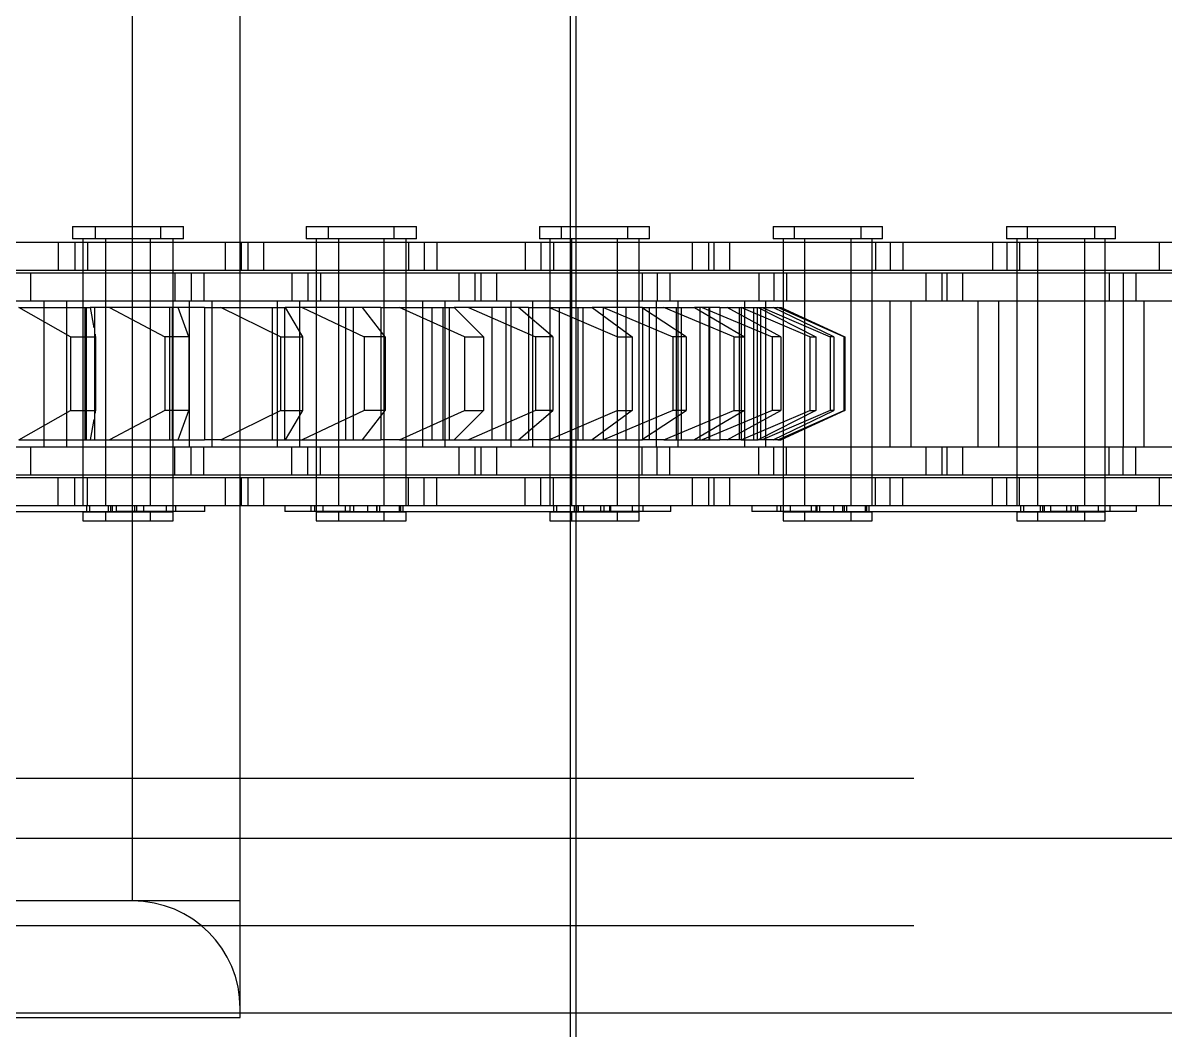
# Model space of a CAD drawing. Header units: metres. Extents: x 0 to 21025, y 0 to 14850.
# Drawn here: x 2112.7 to 2174.9, y 9045.7 to 9100.5 of the extents above; entities that cross this region are included whole.
import ezdxf

# ---------------------------------------------------------------- set-up
doc = ezdxf.new("R2010")
doc.units = ezdxf.units.M
doc.header["$LTSCALE"] = 25
doc.linetypes.add('HIDDEN2', pattern=[4.7625, 3.175, -1.5875])
for name, color, linetype in [('SL1', 8, 'Continuous'), ('SL4', 4, 'Continuous'), ('ST1', 7, 'HIDDEN2')]:
    doc.layers.add(name, color=color, linetype=linetype)

msp = doc.modelspace()

# ---------------------------------------------------------------- linework, layer by layer
at = {"layer": 'SL1'}
msp.add_line((2142.517, 9003.134), (2142.517, 9153.134), dxfattribs=at)
at = {"layer": 'SL4'}
for p, q in [((2085.802, 9056.144), (2875.564, 9056.144)), ((2875.564, 9046.619), (1925.562, 9046.619))]:
    msp.add_line(p, q, dxfattribs=at)
at = {"layer": 'ST1'}
for p, q in [((2118.702, 9052.734), (2118.702, 9330.034)), ((2124.552, 9046.384), (2124.552, 9121.619)), ((2142.802, 9121.619), (2142.802, 9007.519)), ((2115.432, 9089.384), (2120.229, 9089.384)), ((2115.432, 9089.384), (2115.432, 9088.725)), ((2116.672, 9089.384), (2116.672, 9088.725)), ((2120.229, 9089.384), (2121.469, 9089.384)), ((2120.229, 9088.725), (2120.229, 9089.384)), ((2121.469, 9088.725), (2121.469, 9089.384)), ((2128.132, 9089.384), (2132.929, 9089.384)), ((2128.132, 9089.384), (2128.132, 9088.725)), ((2129.342, 9089.384), (2129.342, 9088.725)), ((2132.929, 9089.384), (2134.139, 9089.384)), ((2132.929, 9088.725), (2132.929, 9089.384)), ((2134.139, 9088.725), (2134.139, 9089.384)), ((2140.832, 9089.384), (2145.629, 9089.384)), ((2140.832, 9089.384), (2140.832, 9088.725)), ((2142.012, 9089.384), (2142.012, 9088.725)), ((2145.629, 9089.384), (2146.809, 9089.384)), ((2145.629, 9088.725), (2145.629, 9089.384)), ((2146.809, 9088.725), (2146.809, 9089.384)), ((2153.532, 9089.384), (2158.329, 9089.384)), ((2153.532, 9089.384), (2153.532, 9088.725)), ((2154.682, 9089.384), (2154.682, 9088.725)), ((2158.329, 9089.384), (2159.479, 9089.384)), ((2158.329, 9088.725), (2158.329, 9089.384)), ((2159.479, 9088.725), (2159.479, 9089.384)), ((2166.232, 9089.384), (2171.029, 9089.384)), ((2166.232, 9089.384), (2166.232, 9088.725)), ((2167.352, 9089.384), (2167.352, 9088.725)), ((2171.029, 9089.384), (2172.149, 9089.384)), ((2171.029, 9088.725), (2171.029, 9089.384)), ((2172.149, 9088.725), (2172.149, 9089.384)), ((2120.229, 9088.725), (2115.432, 9088.725)), ((2115.986, 9088.725), (2115.986, 9074.227)), ((2117.225, 9088.725), (2117.225, 9074.227)), ((2119.676, 9074.227), (2119.676, 9088.725)), ((2121.469, 9088.725), (2120.229, 9088.725)), ((2120.915, 9074.227), (2120.915, 9088.725)), ((2132.929, 9088.725), (2128.132, 9088.725)), ((2128.686, 9088.725), (2128.686, 9074.227)), ((2129.895, 9088.725), (2129.895, 9074.227)), ((2132.376, 9074.227), (2132.376, 9088.725)), ((2134.139, 9088.725), (2132.929, 9088.725)), ((2133.585, 9074.227), (2133.585, 9088.725)), ((2145.629, 9088.725), (2140.832, 9088.725)), ((2141.386, 9088.725), (2141.386, 9074.227)), ((2142.565, 9088.725), (2142.565, 9074.227)), ((2145.076, 9074.227), (2145.076, 9088.725)), ((2146.809, 9088.725), (2145.629, 9088.725)), ((2146.255, 9074.227), (2146.255, 9088.725)), ((2158.329, 9088.725), (2153.532, 9088.725)), ((2154.086, 9088.725), (2154.086, 9074.227)), ((2155.235, 9088.725), (2155.235, 9074.227)), ((2157.776, 9074.227), (2157.776, 9088.725)), ((2159.479, 9088.725), (2158.329, 9088.725)), ((2158.925, 9074.227), (2158.925, 9088.725)), ((2171.029, 9088.725), (2166.232, 9088.725)), ((2166.786, 9088.725), (2166.786, 9074.227)), ((2167.905, 9088.725), (2167.905, 9074.227)), ((2170.476, 9074.227), (2170.476, 9088.725)), ((2172.149, 9088.725), (2171.029, 9088.725)), ((2171.595, 9074.227), (2171.595, 9088.725)), ((2108.306, 9088.541), (2114.656, 9088.541)), ((2114.656, 9088.541), (2114.656, 9087.021)), ((2114.656, 9088.541), (2123.751, 9088.541)), ((2115.559, 9088.541), (2115.559, 9087.021)), ((2115.986, 9088.541), (2115.986, 9087.021)), ((2116.246, 9088.541), (2116.246, 9087.021)), ((2117.225, 9088.541), (2117.225, 9087.021)), ((2119.676, 9087.021), (2119.676, 9088.541)), ((2120.915, 9087.021), (2120.915, 9088.541)), ((2123.751, 9088.541), (2124.611, 9088.541)), ((2123.751, 9087.021), (2123.751, 9088.541)), ((2124.611, 9088.541), (2133.706, 9088.541)), ((2124.611, 9088.541), (2124.611, 9087.021)), ((2124.99, 9087.021), (2124.99, 9088.541)), ((2125.82, 9088.541), (2125.82, 9087.021)), ((2128.686, 9088.541), (2128.686, 9087.021)), ((2129.895, 9088.541), (2129.895, 9087.021)), ((2132.376, 9087.021), (2132.376, 9088.541)), ((2133.585, 9087.021), (2133.585, 9088.541)), ((2133.706, 9088.541), (2133.706, 9087.021)), ((2133.706, 9088.541), (2140.056, 9088.541)), ((2134.564, 9088.541), (2134.564, 9087.021)), ((2135.251, 9088.541), (2135.251, 9087.021)), ((2140.056, 9088.541), (2140.056, 9087.021)), ((2140.056, 9088.541), (2149.151, 9088.541)), ((2140.899, 9088.541), (2140.899, 9087.021)), ((2141.386, 9088.541), (2141.386, 9087.021)), ((2141.586, 9088.541), (2141.586, 9087.021)), ((2142.565, 9088.541), (2142.565, 9087.021)), ((2145.076, 9087.021), (2145.076, 9088.541)), ((2146.255, 9087.021), (2146.255, 9088.541)), ((2149.151, 9088.541), (2150.011, 9088.541)), ((2149.151, 9087.021), (2149.151, 9088.541)), ((2150.011, 9088.541), (2159.106, 9088.541)), ((2150.011, 9088.541), (2150.011, 9087.021)), ((2150.33, 9087.021), (2150.33, 9088.541)), ((2151.16, 9088.541), (2151.16, 9087.021)), ((2154.086, 9088.541), (2154.086, 9087.021)), ((2155.235, 9088.541), (2155.235, 9087.021)), ((2157.776, 9087.021), (2157.776, 9088.541)), ((2158.925, 9087.021), (2158.925, 9088.541)), ((2159.106, 9088.541), (2159.106, 9087.021)), ((2159.106, 9088.541), (2165.456, 9088.541)), ((2159.904, 9088.541), (2159.904, 9087.021)), ((2160.591, 9088.541), (2160.591, 9087.021)), ((2165.456, 9088.541), (2165.456, 9087.021)), ((2165.456, 9088.541), (2174.551, 9088.541)), ((2166.239, 9088.541), (2166.239, 9087.021)), ((2166.786, 9088.541), (2166.786, 9087.021)), ((2166.926, 9088.541), (2166.926, 9087.021)), ((2167.905, 9088.541), (2167.905, 9087.021)), ((2170.476, 9087.021), (2170.476, 9088.541)), ((2171.595, 9087.021), (2171.595, 9088.541)), ((2174.551, 9088.541), (2175.411, 9088.541)), ((2174.551, 9087.021), (2174.551, 9088.541)), ((2108.306, 9087.021), (2114.656, 9087.021)), ((2111.911, 9086.869), (2121.006, 9086.869)), ((2113.15, 9086.869), (2113.15, 9085.349)), ((2114.656, 9087.021), (2123.751, 9087.021)), ((2115.986, 9086.869), (2115.986, 9085.349)), ((2117.225, 9086.869), (2117.225, 9085.349)), ((2119.676, 9085.349), (2119.676, 9086.869)), ((2120.915, 9085.349), (2120.915, 9086.869)), ((2121.006, 9086.869), (2121.006, 9085.349)), ((2121.006, 9086.869), (2127.356, 9086.869)), ((2121.894, 9086.869), (2121.894, 9085.349)), ((2122.581, 9086.869), (2122.581, 9085.349)), ((2123.751, 9087.021), (2124.611, 9087.021)), ((2124.611, 9087.021), (2133.706, 9087.021)), ((2127.356, 9086.869), (2127.356, 9085.349)), ((2127.356, 9086.869), (2136.451, 9086.869)), ((2128.229, 9086.869), (2128.229, 9085.349)), ((2128.686, 9086.869), (2128.686, 9085.349)), ((2128.916, 9086.869), (2128.916, 9085.349)), ((2129.895, 9086.869), (2129.895, 9085.349)), ((2132.376, 9085.349), (2132.376, 9086.869)), ((2133.585, 9085.349), (2133.585, 9086.869)), ((2133.706, 9087.021), (2140.056, 9087.021)), ((2136.451, 9086.869), (2137.311, 9086.869)), ((2136.451, 9085.349), (2136.451, 9086.869)), ((2137.311, 9086.869), (2146.406, 9086.869)), ((2137.311, 9086.869), (2137.311, 9085.349)), ((2137.66, 9085.349), (2137.66, 9086.869)), ((2138.49, 9086.869), (2138.49, 9085.349)), ((2140.056, 9087.021), (2149.151, 9087.021)), ((2141.386, 9086.869), (2141.386, 9085.349)), ((2142.565, 9086.869), (2142.565, 9085.349)), ((2145.076, 9085.349), (2145.076, 9086.869)), ((2146.255, 9085.349), (2146.255, 9086.869)), ((2146.406, 9086.869), (2146.406, 9085.349)), ((2146.406, 9086.869), (2152.756, 9086.869)), ((2147.234, 9086.869), (2147.234, 9085.349)), ((2147.921, 9086.869), (2147.921, 9085.349)), ((2149.151, 9087.021), (2150.011, 9087.021)), ((2150.011, 9087.021), (2159.106, 9087.021)), ((2152.756, 9086.869), (2152.756, 9085.349)), ((2152.756, 9086.869), (2161.851, 9086.869)), ((2153.569, 9086.869), (2153.569, 9085.349)), ((2154.086, 9086.869), (2154.086, 9085.349)), ((2154.256, 9086.869), (2154.256, 9085.349)), ((2155.235, 9086.869), (2155.235, 9085.349)), ((2157.776, 9085.349), (2157.776, 9086.869)), ((2158.925, 9085.349), (2158.925, 9086.869)), ((2159.106, 9087.021), (2165.456, 9087.021)), ((2161.851, 9086.869), (2162.711, 9086.869)), ((2161.851, 9085.349), (2161.851, 9086.869)), ((2162.711, 9086.869), (2171.806, 9086.869)), ((2162.711, 9086.869), (2162.711, 9085.349)), ((2163, 9085.349), (2163, 9086.869)), ((2163.83, 9086.869), (2163.83, 9085.349)), ((2165.456, 9087.021), (2174.551, 9087.021)), ((2166.786, 9086.869), (2166.786, 9085.349)), ((2167.905, 9086.869), (2167.905, 9085.349)), ((2170.476, 9085.349), (2170.476, 9086.869)), ((2171.595, 9085.349), (2171.595, 9086.869)), ((2171.806, 9086.869), (2171.806, 9085.349)), ((2171.806, 9086.869), (2178.156, 9086.869)), ((2172.574, 9086.869), (2172.574, 9085.349)), ((2173.261, 9086.869), (2173.261, 9085.349)), ((2174.551, 9087.021), (2175.411, 9087.021)), ((2111.911, 9085.349), (2121.006, 9085.349)), ((2115.331, 9083.384), (2112.515, 9084.984)), ((2112.515, 9084.984), (2116.397, 9084.984)), ((2113.871, 9085.349), (2113.871, 9077.419)), ((2115.11, 9085.349), (2115.11, 9077.419)), ((2115.986, 9085.349), (2115.986, 9077.419)), ((2116.099, 9084.984), (2116.099, 9077.784)), ((2116.174, 9084.984), (2116.174, 9077.784)), ((2116.397, 9084.984), (2116.592, 9083.874)), ((2122.603, 9084.984), (2116.397, 9084.984)), ((2116.622, 9084.984), (2116.622, 9077.784)), ((2117.225, 9085.349), (2117.225, 9077.419)), ((2117.45, 9084.984), (2120.458, 9083.384)), ((2119.676, 9077.419), (2119.676, 9085.349)), ((2120.713, 9084.984), (2120.713, 9077.784)), ((2120.86, 9084.984), (2120.86, 9077.784)), ((2120.915, 9077.419), (2120.915, 9085.349)), ((2121.006, 9085.349), (2127.356, 9085.349)), ((2121.75, 9083.384), (2121.171, 9084.984)), ((2121.791, 9077.419), (2121.791, 9085.349)), ((2122.603, 9084.984), (2122.603, 9077.784)), ((2122.603, 9084.984), (2123.508, 9084.984)), ((2123.03, 9077.419), (2123.03, 9085.349)), ((2126.735, 9083.384), (2123.508, 9084.984)), ((2123.508, 9084.984), (2126.989, 9084.984)), ((2126.291, 9084.984), (2126.291, 9077.784)), ((2126.566, 9084.984), (2126.566, 9077.784)), ((2126.571, 9085.349), (2126.571, 9077.419)), ((2126.965, 9084.984), (2126.965, 9077.784)), ((2126.989, 9084.984), (2127.943, 9083.384)), ((2132.197, 9084.984), (2126.989, 9084.984)), ((2127.356, 9085.349), (2136.451, 9085.349)), ((2127.78, 9085.349), (2127.78, 9077.419)), ((2127.924, 9084.984), (2131.298, 9083.384)), ((2128.686, 9085.349), (2128.686, 9077.419)), ((2129.895, 9085.349), (2129.895, 9077.419)), ((2130.287, 9084.984), (2130.287, 9077.784)), ((2130.688, 9084.984), (2130.688, 9077.784)), ((2132.433, 9083.384), (2131.194, 9084.984)), ((2132.197, 9084.984), (2132.197, 9077.784)), ((2132.197, 9084.984), (2133.217, 9084.984)), ((2132.376, 9077.419), (2132.376, 9085.349)), ((2136.751, 9083.384), (2133.217, 9084.984)), ((2133.217, 9084.984), (2136.185, 9084.984)), ((2133.585, 9077.419), (2133.585, 9085.349)), ((2134.491, 9077.419), (2134.491, 9085.349)), ((2134.98, 9084.984), (2134.98, 9077.784)), ((2135.577, 9084.984), (2135.577, 9077.784)), ((2135.7, 9077.419), (2135.7, 9085.349)), ((2135.912, 9084.984), (2135.912, 9077.784)), ((2136.185, 9084.984), (2137.781, 9083.384)), ((2140.228, 9084.984), (2136.185, 9084.984)), ((2136.451, 9085.349), (2137.311, 9085.349)), ((2136.972, 9084.984), (2140.604, 9083.384)), ((2137.311, 9085.349), (2146.406, 9085.349)), ((2138.23, 9084.984), (2138.23, 9077.784)), ((2139.001, 9084.984), (2139.001, 9077.784)), ((2139.271, 9085.349), (2139.271, 9077.419)), ((2141.546, 9083.384), (2139.685, 9084.984)), ((2140.228, 9084.984), (2140.228, 9077.784)), ((2140.228, 9084.984), (2141.331, 9084.984)), ((2140.45, 9085.349), (2140.45, 9077.419)), ((2145.057, 9083.384), (2141.331, 9084.984)), ((2141.331, 9084.984), (2143.69, 9084.984)), ((2141.386, 9085.349), (2141.386, 9077.419)), ((2141.889, 9084.984), (2141.889, 9077.784)), ((2142.565, 9085.349), (2142.565, 9077.419)), ((2142.915, 9084.984), (2142.915, 9077.784)), ((2143.176, 9084.984), (2143.176, 9077.784)), ((2143.69, 9084.984), (2145.876, 9083.384)), ((2146.438, 9084.984), (2143.69, 9084.984)), ((2144.288, 9084.984), (2144.288, 9077.784)), ((2144.304, 9084.984), (2148.077, 9083.384)), ((2145.076, 9077.419), (2145.076, 9085.349)), ((2145.532, 9084.984), (2145.532, 9077.784)), ((2146.255, 9077.419), (2146.255, 9085.349)), ((2148.795, 9083.384), (2146.372, 9084.984)), ((2146.406, 9085.349), (2152.756, 9085.349)), ((2146.438, 9084.984), (2146.438, 9077.784)), ((2146.438, 9084.984), (2147.587, 9084.984)), ((2146.794, 9084.984), (2146.794, 9077.784)), ((2147.191, 9077.419), (2147.191, 9085.349)), ((2151.387, 9083.384), (2147.587, 9084.984)), ((2147.587, 9084.984), (2149.263, 9084.984)), ((2148.265, 9084.984), (2148.265, 9077.784)), ((2148.346, 9084.984), (2148.346, 9077.784)), ((2148.37, 9077.419), (2148.37, 9085.349)), ((2148.525, 9084.984), (2148.525, 9077.784)), ((2149.263, 9084.984), (2151.969, 9083.384)), ((2150.627, 9084.984), (2149.263, 9084.984)), ((2149.539, 9084.984), (2149.539, 9077.784)), ((2149.683, 9084.984), (2153.477, 9083.384)), ((2150.035, 9084.984), (2150.035, 9077.784)), ((2150.072, 9084.984), (2150.072, 9077.784)), ((2150.627, 9084.984), (2150.627, 9077.784)), ((2150.627, 9084.984), (2151.786, 9084.984)), ((2153.948, 9083.384), (2151.041, 9084.984)), ((2151.695, 9084.984), (2151.695, 9077.784)), ((2155.537, 9083.384), (2151.786, 9084.984)), ((2151.786, 9084.984), (2152.724, 9084.984)), ((2151.786, 9084.984), (2151.786, 9077.784)), ((2151.971, 9085.349), (2151.971, 9077.419)), ((2152.474, 9084.984), (2152.474, 9077.784)), ((2152.661, 9084.984), (2152.661, 9077.784)), ((2152.661, 9084.984), (2153.792, 9084.984)), ((2152.724, 9084.984), (2155.863, 9083.384)), ((2152.756, 9085.349), (2161.851, 9085.349)), ((2152.854, 9084.984), (2152.854, 9077.784)), ((2152.937, 9084.984), (2156.629, 9083.384)), ((2153.12, 9085.349), (2153.12, 9077.419)), ((2156.839, 9083.384), (2153.541, 9084.984)), ((2157.374, 9083.384), (2153.792, 9084.984)), ((2153.792, 9084.984), (2153.962, 9084.984)), ((2153.962, 9084.984), (2157.433, 9083.384)), ((2154.086, 9085.349), (2154.086, 9077.419)), ((2155.235, 9085.349), (2155.235, 9077.419)), ((2157.776, 9077.419), (2157.776, 9085.349)), ((2158.925, 9077.419), (2158.925, 9085.349)), ((2159.891, 9077.419), (2159.891, 9085.349)), ((2161.04, 9077.419), (2161.04, 9085.349)), ((2161.851, 9085.349), (2162.711, 9085.349)), ((2162.711, 9085.349), (2171.806, 9085.349)), ((2164.671, 9085.349), (2164.671, 9077.419)), ((2165.79, 9085.349), (2165.79, 9077.419)), ((2166.786, 9085.349), (2166.786, 9077.419)), ((2167.905, 9085.349), (2167.905, 9077.419)), ((2170.476, 9077.419), (2170.476, 9085.349)), ((2171.595, 9077.419), (2171.595, 9085.349)), ((2171.806, 9085.349), (2178.156, 9085.349)), ((2172.591, 9077.419), (2172.591, 9085.349)), ((2173.71, 9077.419), (2173.71, 9085.349)), ((2115.331, 9083.384), (2115.331, 9079.384)), ((2115.331, 9083.384), (2116.679, 9083.384)), ((2116.653, 9083.529), (2116.679, 9083.384)), ((2116.679, 9083.384), (2116.679, 9079.384)), ((2116.682, 9079.238), (2116.682, 9083.529)), ((2120.458, 9083.384), (2120.458, 9079.384)), ((2121.75, 9083.384), (2120.458, 9083.384)), ((2121.75, 9083.384), (2121.75, 9079.384)), ((2126.735, 9083.384), (2126.735, 9079.384)), ((2126.735, 9083.384), (2127.943, 9083.384)), ((2127.943, 9083.384), (2127.943, 9079.384)), ((2131.298, 9083.384), (2131.298, 9079.384)), ((2132.433, 9083.384), (2131.298, 9083.384)), ((2132.433, 9083.384), (2132.433, 9079.384)), ((2136.751, 9083.384), (2136.751, 9079.384)), ((2136.751, 9083.384), (2137.781, 9083.384)), ((2137.781, 9083.384), (2137.781, 9079.384)), ((2140.604, 9083.384), (2140.604, 9079.384)), ((2141.546, 9083.384), (2140.604, 9083.384)), ((2141.546, 9083.384), (2141.546, 9079.384)), ((2145.057, 9083.384), (2145.057, 9079.384)), ((2145.057, 9083.384), (2145.876, 9083.384)), ((2145.876, 9083.384), (2145.876, 9079.384)), ((2148.795, 9083.384), (2148.077, 9083.384)), ((2148.077, 9083.384), (2148.077, 9079.384)), ((2148.795, 9083.384), (2148.795, 9079.384)), ((2151.387, 9083.384), (2151.387, 9079.384)), ((2151.387, 9083.384), (2151.969, 9083.384)), ((2151.969, 9083.384), (2151.969, 9079.384)), ((2153.948, 9083.384), (2153.477, 9083.384)), ((2153.477, 9083.384), (2153.477, 9079.384)), ((2153.948, 9083.384), (2153.948, 9079.384)), ((2155.537, 9083.384), (2155.537, 9079.384)), ((2155.537, 9083.384), (2155.863, 9083.384)), ((2155.863, 9083.384), (2155.863, 9079.384)), ((2156.839, 9083.384), (2156.629, 9083.384)), ((2156.629, 9083.384), (2156.629, 9079.384)), ((2156.839, 9083.384), (2156.839, 9079.384)), ((2157.374, 9083.384), (2157.374, 9079.384)), ((2157.374, 9083.384), (2157.433, 9083.384)), ((2157.433, 9083.384), (2157.433, 9079.384)), ((2112.515, 9077.784), (2115.331, 9079.384)), ((2115.331, 9079.384), (2116.679, 9079.384)), ((2116.679, 9079.384), (2116.653, 9079.238)), ((2120.458, 9079.384), (2117.45, 9077.784)), ((2121.75, 9079.384), (2120.458, 9079.384)), ((2121.171, 9077.784), (2121.75, 9079.384)), ((2123.508, 9077.784), (2126.735, 9079.384)), ((2126.735, 9079.384), (2127.943, 9079.384)), ((2127.943, 9079.384), (2126.989, 9077.784)), ((2131.298, 9079.384), (2127.924, 9077.784)), ((2131.194, 9077.784), (2132.433, 9079.384)), ((2132.433, 9079.384), (2131.298, 9079.384)), ((2133.217, 9077.784), (2136.751, 9079.384)), ((2137.781, 9079.384), (2136.185, 9077.784)), ((2136.751, 9079.384), (2137.781, 9079.384)), ((2140.604, 9079.384), (2136.972, 9077.784)), ((2139.685, 9077.784), (2141.546, 9079.384)), ((2141.546, 9079.384), (2140.604, 9079.384)), ((2141.331, 9077.784), (2145.057, 9079.384)), ((2145.876, 9079.384), (2143.69, 9077.784)), ((2148.077, 9079.384), (2144.304, 9077.784)), ((2145.057, 9079.384), (2145.876, 9079.384)), ((2146.372, 9077.784), (2148.795, 9079.384)), ((2147.587, 9077.784), (2151.387, 9079.384)), ((2148.795, 9079.384), (2148.077, 9079.384)), ((2151.969, 9079.384), (2149.263, 9077.784)), ((2153.477, 9079.384), (2149.683, 9077.784)), ((2151.041, 9077.784), (2153.948, 9079.384)), ((2151.387, 9079.384), (2151.969, 9079.384)), ((2151.786, 9077.784), (2155.537, 9079.384)), ((2155.863, 9079.384), (2152.724, 9077.784)), ((2156.629, 9079.384), (2152.937, 9077.784)), ((2153.948, 9079.384), (2153.477, 9079.384)), ((2153.541, 9077.784), (2156.839, 9079.384)), ((2153.792, 9077.784), (2157.374, 9079.384)), ((2157.433, 9079.384), (2153.962, 9077.784)), ((2155.537, 9079.384), (2155.863, 9079.384)), ((2156.839, 9079.384), (2156.629, 9079.384)), ((2157.374, 9079.384), (2157.433, 9079.384)), ((2116.592, 9078.893), (2116.397, 9077.784)), ((2111.911, 9077.419), (2121.006, 9077.419)), ((2112.515, 9077.784), (2116.397, 9077.784)), ((2113.15, 9077.419), (2113.15, 9075.899)), ((2115.986, 9077.419), (2115.986, 9075.899)), ((2116.397, 9077.784), (2122.603, 9077.784)), ((2117.225, 9077.419), (2117.225, 9075.899)), ((2119.676, 9075.899), (2119.676, 9077.419)), ((2120.915, 9075.899), (2120.915, 9077.419)), ((2121.006, 9075.899), (2121.006, 9077.419)), ((2121.006, 9077.419), (2127.356, 9077.419)), ((2121.894, 9075.899), (2121.894, 9077.419)), ((2122.581, 9075.899), (2122.581, 9077.419)), ((2123.508, 9077.784), (2122.603, 9077.784)), ((2123.508, 9077.784), (2126.989, 9077.784)), ((2126.989, 9077.784), (2132.197, 9077.784)), ((2127.356, 9075.899), (2127.356, 9077.419)), ((2127.356, 9077.419), (2136.451, 9077.419)), ((2128.229, 9075.899), (2128.229, 9077.419)), ((2128.686, 9077.419), (2128.686, 9075.899)), ((2128.916, 9075.899), (2128.916, 9077.419)), ((2129.895, 9077.419), (2129.895, 9075.899)), ((2133.217, 9077.784), (2132.197, 9077.784)), ((2132.376, 9075.899), (2132.376, 9077.419)), ((2133.217, 9077.784), (2136.185, 9077.784)), ((2133.585, 9075.899), (2133.585, 9077.419)), ((2136.185, 9077.784), (2140.228, 9077.784)), ((2136.451, 9077.419), (2137.311, 9077.419)), ((2136.451, 9075.899), (2136.451, 9077.419)), ((2137.311, 9077.419), (2146.406, 9077.419)), ((2137.311, 9077.419), (2137.311, 9075.899)), ((2137.66, 9075.899), (2137.66, 9077.419)), ((2138.49, 9077.419), (2138.49, 9075.899)), ((2141.331, 9077.784), (2140.228, 9077.784)), ((2141.331, 9077.784), (2143.69, 9077.784)), ((2141.386, 9077.419), (2141.386, 9075.899)), ((2142.565, 9077.419), (2142.565, 9075.899)), ((2143.69, 9077.784), (2146.438, 9077.784)), ((2145.076, 9075.899), (2145.076, 9077.419)), ((2146.255, 9075.899), (2146.255, 9077.419)), ((2146.406, 9075.899), (2146.406, 9077.419)), ((2146.406, 9077.419), (2152.756, 9077.419)), ((2147.587, 9077.784), (2146.438, 9077.784)), ((2147.234, 9075.899), (2147.234, 9077.419)), ((2147.587, 9077.784), (2149.263, 9077.784)), ((2147.921, 9075.899), (2147.921, 9077.419)), ((2149.263, 9077.784), (2150.627, 9077.784)), ((2151.786, 9077.784), (2150.627, 9077.784)), ((2151.786, 9077.784), (2152.724, 9077.784)), ((2153.792, 9077.784), (2152.661, 9077.784)), ((2152.756, 9075.899), (2152.756, 9077.419)), ((2152.756, 9077.419), (2161.851, 9077.419)), ((2153.569, 9075.899), (2153.569, 9077.419)), ((2153.792, 9077.784), (2153.962, 9077.784)), ((2154.086, 9077.419), (2154.086, 9075.899)), ((2154.256, 9075.899), (2154.256, 9077.419)), ((2155.235, 9077.419), (2155.235, 9075.899)), ((2157.776, 9075.899), (2157.776, 9077.419)), ((2158.925, 9075.899), (2158.925, 9077.419)), ((2161.851, 9077.419), (2162.711, 9077.419)), ((2161.851, 9075.899), (2161.851, 9077.419)), ((2162.711, 9077.419), (2171.806, 9077.419)), ((2162.711, 9077.419), (2162.711, 9075.899)), ((2163, 9075.899), (2163, 9077.419)), ((2163.83, 9077.419), (2163.83, 9075.899)), ((2166.786, 9077.419), (2166.786, 9075.899)), ((2167.905, 9077.419), (2167.905, 9075.899)), ((2170.476, 9075.899), (2170.476, 9077.419)), ((2171.595, 9075.899), (2171.595, 9077.419)), ((2171.806, 9075.899), (2171.806, 9077.419)), ((2171.806, 9077.419), (2178.156, 9077.419)), ((2172.574, 9075.899), (2172.574, 9077.419)), ((2173.261, 9075.899), (2173.261, 9077.419)), ((2108.306, 9075.747), (2114.656, 9075.747)), ((2111.911, 9075.899), (2121.006, 9075.899)), ((2114.656, 9074.227), (2114.656, 9075.747)), ((2114.656, 9075.747), (2123.751, 9075.747)), ((2115.559, 9074.227), (2115.559, 9075.747)), ((2115.986, 9075.747), (2115.986, 9074.227)), ((2116.246, 9074.227), (2116.246, 9075.747)), ((2117.225, 9075.747), (2117.225, 9074.227)), ((2119.676, 9074.227), (2119.676, 9075.747)), ((2120.915, 9073.894), (2120.915, 9075.747)), ((2121.006, 9075.899), (2127.356, 9075.899)), ((2123.751, 9075.747), (2124.611, 9075.747)), ((2123.751, 9074.227), (2123.751, 9075.747)), ((2124.611, 9075.747), (2133.706, 9075.747)), ((2124.611, 9075.747), (2124.611, 9074.227)), ((2124.99, 9074.227), (2124.99, 9075.747)), ((2125.82, 9075.747), (2125.82, 9074.227)), ((2127.356, 9075.899), (2136.451, 9075.899)), ((2128.686, 9075.747), (2128.686, 9073.894)), ((2129.895, 9075.747), (2129.895, 9074.227)), ((2132.376, 9074.227), (2132.376, 9075.747)), ((2133.585, 9074.227), (2133.585, 9075.747)), ((2133.706, 9074.227), (2133.706, 9075.747)), ((2133.706, 9075.747), (2140.056, 9075.747)), ((2134.564, 9074.227), (2134.564, 9075.747)), ((2135.251, 9074.227), (2135.251, 9075.747)), ((2136.451, 9075.899), (2137.311, 9075.899)), ((2137.311, 9075.899), (2146.406, 9075.899)), ((2140.056, 9074.227), (2140.056, 9075.747)), ((2140.056, 9075.747), (2149.151, 9075.747)), ((2140.899, 9074.227), (2140.899, 9075.747)), ((2141.386, 9075.747), (2141.386, 9074.227)), ((2141.586, 9074.227), (2141.586, 9075.747)), ((2142.565, 9075.747), (2142.565, 9074.227)), ((2145.076, 9074.227), (2145.076, 9075.747)), ((2146.255, 9073.894), (2146.255, 9075.747)), ((2146.406, 9075.899), (2152.756, 9075.899)), ((2149.151, 9075.747), (2150.011, 9075.747)), ((2149.151, 9074.227), (2149.151, 9075.747)), ((2150.011, 9075.747), (2159.106, 9075.747)), ((2150.011, 9075.747), (2150.011, 9074.227)), ((2150.33, 9074.227), (2150.33, 9075.747)), ((2151.16, 9075.747), (2151.16, 9074.227)), ((2152.756, 9075.899), (2161.851, 9075.899)), ((2154.086, 9075.747), (2154.086, 9073.894)), ((2155.235, 9075.747), (2155.235, 9074.227)), ((2157.776, 9074.227), (2157.776, 9075.747)), ((2158.925, 9074.227), (2158.925, 9075.747)), ((2159.106, 9074.227), (2159.106, 9075.747)), ((2159.106, 9075.747), (2165.456, 9075.747)), ((2159.904, 9074.227), (2159.904, 9075.747)), ((2160.591, 9074.227), (2160.591, 9075.747)), ((2161.851, 9075.899), (2162.711, 9075.899)), ((2162.711, 9075.899), (2171.806, 9075.899)), ((2165.456, 9074.227), (2165.456, 9075.747)), ((2165.456, 9075.747), (2174.551, 9075.747)), ((2166.239, 9074.227), (2166.239, 9075.747)), ((2166.786, 9075.747), (2166.786, 9074.227)), ((2166.926, 9074.227), (2166.926, 9075.747)), ((2167.905, 9075.747), (2167.905, 9074.227)), ((2170.476, 9074.227), (2170.476, 9075.747)), ((2171.595, 9073.894), (2171.595, 9075.747)), ((2171.806, 9075.899), (2178.156, 9075.899)), ((2174.551, 9075.747), (2175.411, 9075.747)), ((2174.551, 9074.227), (2174.551, 9075.747)), ((2105.131, 9073.894), (2117.831, 9073.894)), ((2108.306, 9074.227), (2114.656, 9074.227)), ((2114.656, 9074.227), (2123.751, 9074.227)), ((2119.676, 9073.858), (2115.986, 9073.858)), ((2115.986, 9073.858), (2115.986, 9073.384)), ((2116.212, 9073.894), (2116.212, 9074.227)), ((2116.355, 9074.227), (2116.355, 9073.858)), ((2117.225, 9073.858), (2117.225, 9073.384)), ((2117.394, 9073.894), (2117.394, 9074.227)), ((2117.516, 9073.894), (2117.516, 9074.227)), ((2117.594, 9074.227), (2117.594, 9073.858)), ((2117.831, 9073.894), (2117.831, 9074.227)), ((2121.061, 9073.894), (2117.831, 9073.894)), ((2118.826, 9073.894), (2118.826, 9074.227)), ((2118.938, 9073.894), (2118.938, 9074.227)), ((2119.307, 9073.858), (2119.307, 9074.227)), ((2119.314, 9073.894), (2119.314, 9074.227)), ((2120.915, 9073.858), (2119.676, 9073.858)), ((2119.676, 9073.384), (2119.676, 9073.858)), ((2120.546, 9073.858), (2120.546, 9074.227)), ((2120.915, 9073.384), (2120.915, 9073.858)), ((2121.061, 9073.894), (2121.061, 9074.227)), ((2122.622, 9073.894), (2121.061, 9073.894)), ((2122.622, 9073.894), (2122.622, 9074.227)), ((2123.751, 9074.227), (2124.611, 9074.227)), ((2124.611, 9074.227), (2133.706, 9074.227)), ((2126.979, 9074.227), (2126.979, 9073.894)), ((2130.531, 9073.894), (2126.979, 9073.894)), ((2128.416, 9073.894), (2128.416, 9074.227)), ((2128.618, 9073.894), (2128.618, 9074.227)), ((2132.376, 9073.858), (2128.686, 9073.858)), ((2128.686, 9073.858), (2128.686, 9073.384)), ((2129.055, 9074.227), (2129.055, 9073.858)), ((2129.895, 9073.858), (2129.895, 9073.384)), ((2130.264, 9074.227), (2130.264, 9073.858)), ((2130.531, 9073.894), (2130.531, 9074.227)), ((2130.531, 9073.894), (2143.231, 9073.894)), ((2130.534, 9073.894), (2130.534, 9074.227)), ((2130.737, 9073.894), (2130.737, 9074.227)), ((2131.496, 9073.894), (2131.496, 9074.227)), ((2131.984, 9073.894), (2131.984, 9074.227)), ((2132.007, 9073.858), (2132.007, 9074.227)), ((2132.15, 9073.894), (2132.15, 9074.227)), ((2133.585, 9073.858), (2132.376, 9073.858)), ((2132.376, 9073.384), (2132.376, 9073.858)), ((2133.216, 9073.858), (2133.216, 9074.227)), ((2133.294, 9073.894), (2133.294, 9074.227)), ((2133.416, 9073.894), (2133.416, 9074.227)), ((2133.585, 9073.384), (2133.585, 9073.858)), ((2133.706, 9074.227), (2140.056, 9074.227)), ((2140.056, 9074.227), (2149.151, 9074.227)), ((2145.076, 9073.858), (2141.386, 9073.858)), ((2141.386, 9073.858), (2141.386, 9073.384)), ((2141.612, 9073.894), (2141.612, 9074.227)), ((2141.755, 9074.227), (2141.755, 9073.858)), ((2142.565, 9073.858), (2142.565, 9073.384)), ((2142.734, 9073.894), (2142.734, 9074.227)), ((2142.856, 9073.894), (2142.856, 9074.227)), ((2142.934, 9074.227), (2142.934, 9073.858)), ((2143.231, 9073.894), (2143.231, 9074.227)), ((2146.461, 9073.894), (2143.231, 9073.894)), ((2144.166, 9073.894), (2144.166, 9074.227)), ((2144.338, 9073.894), (2144.338, 9074.227)), ((2144.654, 9073.894), (2144.654, 9074.227)), ((2144.707, 9073.858), (2144.707, 9074.227)), ((2146.255, 9073.858), (2145.076, 9073.858)), ((2145.076, 9073.384), (2145.076, 9073.858)), ((2145.886, 9073.858), (2145.886, 9074.227)), ((2146.255, 9073.384), (2146.255, 9073.858)), ((2146.461, 9073.894), (2146.461, 9074.227)), ((2147.962, 9073.894), (2146.461, 9073.894)), ((2147.962, 9073.894), (2147.962, 9074.227)), ((2149.151, 9074.227), (2150.011, 9074.227)), ((2150.011, 9074.227), (2159.106, 9074.227)), ((2152.379, 9074.227), (2152.379, 9073.894)), ((2155.931, 9073.894), (2152.379, 9073.894)), ((2153.756, 9073.894), (2153.756, 9074.227)), ((2153.958, 9073.894), (2153.958, 9074.227)), ((2157.776, 9073.858), (2154.086, 9073.858)), ((2154.086, 9073.858), (2154.086, 9073.384)), ((2154.455, 9074.227), (2154.455, 9073.858)), ((2155.235, 9073.858), (2155.235, 9073.384)), ((2155.604, 9074.227), (2155.604, 9073.858)), ((2155.874, 9073.894), (2155.874, 9074.227)), ((2155.931, 9073.894), (2155.931, 9074.227)), ((2155.931, 9073.894), (2168.631, 9073.894)), ((2156.077, 9073.894), (2156.077, 9074.227)), ((2156.836, 9073.894), (2156.836, 9074.227)), ((2157.324, 9073.894), (2157.324, 9074.227)), ((2157.407, 9073.858), (2157.407, 9074.227)), ((2157.55, 9073.894), (2157.55, 9074.227)), ((2158.925, 9073.858), (2157.776, 9073.858)), ((2157.776, 9073.384), (2157.776, 9073.858)), ((2158.556, 9073.858), (2158.556, 9074.227)), ((2158.635, 9073.894), (2158.635, 9074.227)), ((2158.756, 9073.894), (2158.756, 9074.227)), ((2158.925, 9073.384), (2158.925, 9073.858)), ((2159.106, 9074.227), (2165.456, 9074.227)), ((2165.456, 9074.227), (2174.551, 9074.227)), ((2170.476, 9073.858), (2166.786, 9073.858)), ((2166.786, 9073.858), (2166.786, 9073.384)), ((2167.012, 9073.894), (2167.012, 9074.227)), ((2167.155, 9074.227), (2167.155, 9073.858)), ((2167.905, 9073.858), (2167.905, 9073.384)), ((2168.074, 9073.894), (2168.074, 9074.227)), ((2168.196, 9073.894), (2168.196, 9074.227)), ((2168.274, 9074.227), (2168.274, 9073.858)), ((2168.631, 9073.894), (2168.631, 9074.227)), ((2171.861, 9073.894), (2168.631, 9073.894)), ((2169.506, 9073.894), (2169.506, 9074.227)), ((2169.738, 9073.894), (2169.738, 9074.227)), ((2169.994, 9073.894), (2169.994, 9074.227)), ((2170.107, 9073.858), (2170.107, 9074.227)), ((2171.595, 9073.858), (2170.476, 9073.858)), ((2170.476, 9073.384), (2170.476, 9073.858)), ((2171.226, 9073.858), (2171.226, 9074.227)), ((2171.595, 9073.384), (2171.595, 9073.858)), ((2171.861, 9073.894), (2171.861, 9074.227)), ((2173.302, 9073.894), (2171.861, 9073.894)), ((2173.302, 9073.894), (2173.302, 9074.227)), ((2174.551, 9074.227), (2175.411, 9074.227)), ((2115.986, 9073.384), (2119.676, 9073.384)), ((2119.676, 9073.384), (2120.915, 9073.384)), ((2128.686, 9073.384), (2132.376, 9073.384)), ((2132.376, 9073.384), (2133.585, 9073.384)), ((2141.386, 9073.384), (2145.076, 9073.384)), ((2145.076, 9073.384), (2146.255, 9073.384)), ((2154.086, 9073.384), (2157.776, 9073.384)), ((2157.776, 9073.384), (2158.925, 9073.384)), ((2166.786, 9073.384), (2170.476, 9073.384)), ((2170.476, 9073.384), (2171.595, 9073.384)), ((2875.564, 9059.381), (1875.564, 9059.381)), ((2085.802, 9056.144), (2875.564, 9056.144)), ((2118.702, 9052.734), (2073.252, 9052.734)), ((2124.552, 9052.734), (2118.702, 9052.734)), ((2875.564, 9051.381), (1875.564, 9051.381)), ((2061.052, 9046.384), (2124.552, 9046.384))]:
    msp.add_line(p, q, dxfattribs=at)
msp.add_arc((2118.702, 9046.884), 5.85, 0, 90, dxfattribs=at)

doc.saveas('drawing.dxf')
